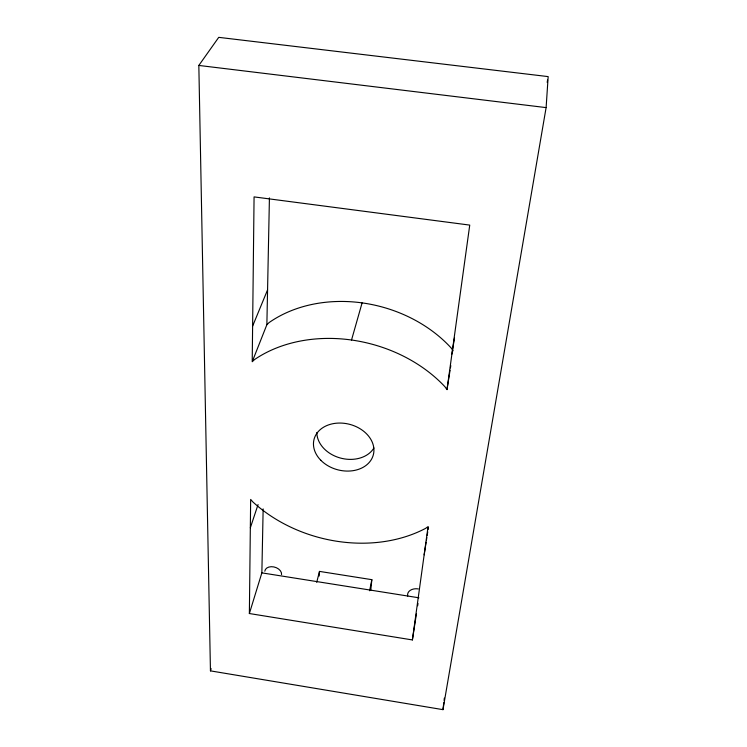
<?xml version="1.0" encoding="UTF-8"?>
<svg xmlns="http://www.w3.org/2000/svg" width="747" height="747" viewBox="0 0 747 747"><rect width="100%" height="100%" fill="white"/><g stroke="black" fill="none" stroke-linecap="round" stroke-linejoin="round"><path stroke-width="1.12" d="M249.367 613.53L250.656 499.407L252.747 501.825A130.342 100.219 14.6 0 0 425.594 528.372L428.059 526.626L412.391 639.936L249.367 613.53L261.861 572.865L263.149 508.903M252.635 360.68L266.866 324.702L269.424 197.899M319.193 576.049L319.483 571.399L371.847 579.672L370.783 590.102M546.113 107.605L548.167 76.605L218.74 37.35L198.833 65.437L210.449 670.871L442.971 709.65L546.113 107.605L198.833 65.437M442.971 709.65L443.802 702.712M444.082 700.406L444.353 698.09M446.995 389.617L469.742 225.099L254.073 196.9L252.215 361.744L254.568 359.55A130.342 100.219 14.6 0 1 444.951 386.759L446.995 389.617L450.077 370.213M412.391 639.936L416.434 613.745M417.657 605.77L418.012 603.492M424.156 554.844L426.126 542.191M426.481 539.885L426.836 537.588M427.2 535.291L427.732 531.836M428.087 529.539L428.451 527.233M450.441 367.935L450.805 365.656M451.907 354.106L454.484 337.971M547.187 82.357L547.579 80.05M369.616 590.765L371.847 579.672M316.709 582.361L319.483 571.399M351.529 340.006L362.099 302.89M210.449 670.871L211.168 668.677M250.338 527.802L258.06 504.57M252.617 326.122L267.566 289.883M266.866 324.702L269.144 322.545A124.796 98.604 14.6 0 1 451.216 348.037L453.158 350.819M261.861 572.865L418.89 597.796M373.93 447.985A30.244 23.39 14.6 0 1 340.427 458.042A30.244 23.39 14.6 0 1 316.849 432.494M264.812 571.222A8.581 5.948 16.1 0 1 273.85 566.926A8.581 5.948 16.1 0 1 281.572 574.592M407.722 596.059A9.888 6.891 10.1 0 1 418.32 588.916M320.808 460.264A30.627 23.493 14.6 0 0 372.239 457.846A30.627 23.493 14.6 0 0 338.046 423.091A30.627 23.493 14.6 0 0 320.808 460.264"/></g></svg>
